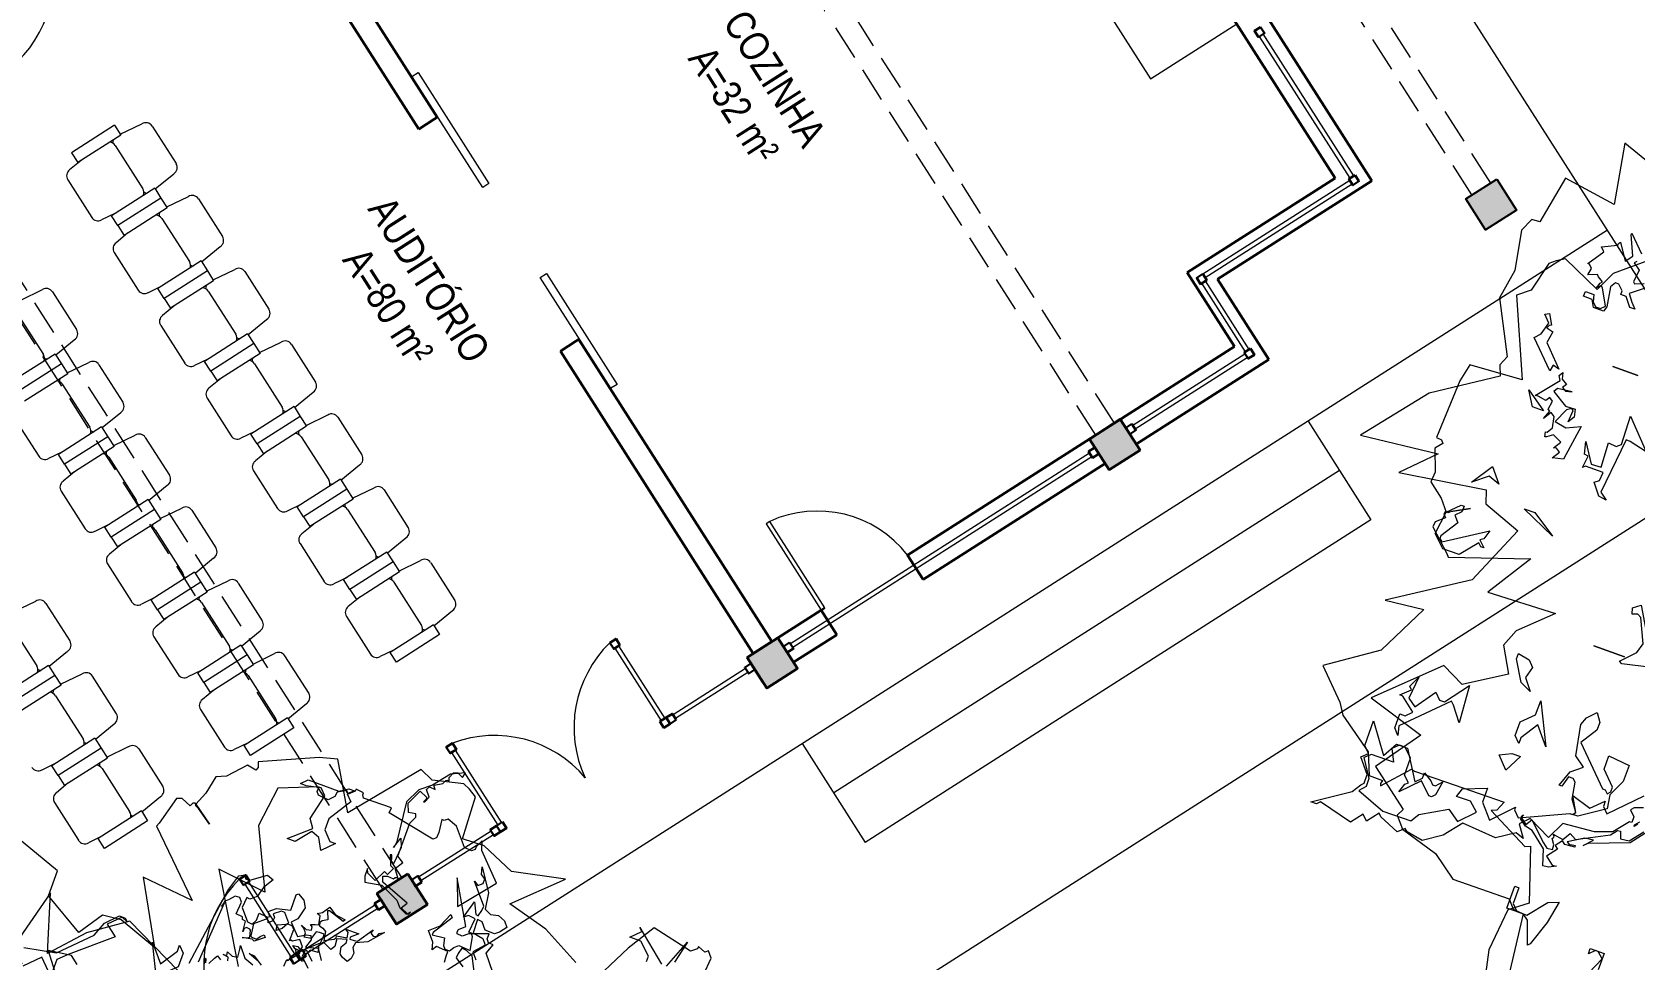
# Model space of a CAD drawing. Header units: metres. Extents: x -71 to 881, y -503 to 661.
# Drawn here: x 171.51 to 182.46, y 550.36 to 556.7 of the extents above; entities that cross this region are included whole.
import ezdxf

# ---------------------------------------------------------------- set-up
doc = ezdxf.new("R2010")
doc.units = ezdxf.units.M
doc.linetypes.add('ACAD_ISO02W100', pattern=[15, 12, -3])
for name, color, linetype, lineweight in [('02. Paredes', 6, 'Continuous', 30), ('03. Esquadria janelas', 2, 'Continuous', 15), ('03. Esquadria Porta', 2, 'Continuous', 15), ('04. Pisos', 8, 'Continuous', 5), ('05. Textos', 5, 'Continuous', 0), ('07. Mobiliário', 51, 'Continuous', 5), ('08. Projeção', 1, 'ACAD_ISO02W100', 5)]:
    doc.layers.add(name, color=color, linetype=linetype, lineweight=lineweight)
doc.layers.add('ARBRE', color=100, linetype='Continuous', lineweight=13, true_color=0x00ff3f)
doc.styles.add('ESC 1.100', font='ARIALN.TTF', dxfattribs={"height": 0.2})

# ---------------------------------------------------------------- blocks, each defined once
blk = doc.blocks.new('WMF2', base_point=(0, 0.01))
at = {"color": 251, "lineweight": 0, "true_color": 0x636466}
for points in [[(81.23, -212.64), (86.45, -202.37)], [(99.88, -192.88), (107.36, -202.17), (106.64, -204.2), (107.63, -204.27), (108.14, -204.87), (108.06, -205.98), (111.91, -204.61), (112.96, -203.7), (114.06, -203.79), (114.16, -204.2), (114.12, -204.74), (112.93, -205.76), (117.77, -214.23), (115.81, -208.91), (110.13, -215.92), (115.04, -221.02), (115.66, -222.79), (116.35, -221.31), (116.39, -220.76), (116.99, -220.25), (118.51, -220.38), (121.42, -223.82), (123.45, -224.55), (124.06, -224.04), (124.6, -224.1), (124.28, -221.43), (124.37, -220.32), (124.97, -219.82), (134.84, -221.76), (134.73, -222.86), (140.59, -222.8), (140.98, -223.38), (140.96, -223.82), (142.59, -223.95), (142.62, -223.52), (143.7, -222.51), (144.2, -223.11), (145.93, -222.16), (146.02, -221.17), (147.09, -220.14), (149.19, -220.32), (149.69, -220.93), (149.6, -221.91), (157.24, -218.9), (158.3, -210.64), (152.62, -198.66), (162.76, -199.86), (152.65, -183.05)], [(154.26, -173.69), (175.85, -184.22), (183.13, -179.1), (188.97, -172.64), (192.5, -184.13), (195.26, -173.72), (200.97, -168.92), (202.85, -164.87), (210.8, -168.41), (212.43, -167.44), (213.62, -166.42), (215.13, -160.27), (217.5, -158.38), (210.72, -142.97), (221.5, -142.28), (222.26, -138.6), (222.84, -126.51), (221.75, -126.41), (221.24, -125.83), (222.46, -124.38), (220.76, -119.93), (220.93, -117.85), (217.92, -115.52), (216.01, -113.25), (211.75, -115.52), (215.09, -113.71), (215.69, -113.21), (216.23, -113.25), (216.29, -112.71), (215.78, -112.1), (217.44, -110.7), (217.53, -109.6), (213.13, -105.6), (212.64, -105.02), (197.13, -110.25), (202.88, -101.16), (188.84, -101.73), (195.03, -95.86), (196.4, -92.3), (193.55, -87.25), (201.48, -82.18), (206.17, -84.52), (217.5, -73.62), (205.76, -70.03), (212.07, -61.12), (204.08, -54.99), (204.77, -53.52), (202.84, -51.25), (195.1, -48.95), (190.12, -45.33), (178.29, -45.44), (176.89, -43.78), (174.7, -43.59), (173.01, -29.2)], [(65.45, -212.71), (65.14, -216.33), (66.13, -217.51), (66.73, -217.02), (68.24, -217.69), (68.28, -217.15), (69.45, -216.26), (77.76, -218.17), (81.23, -212.64), (81.23, -212.64)], [(162.25, -221.47), (162.55, -220.76), (164.41, -221.19), (167.6, -217.66), (169.53, -216.89), (170.28, -213.15), (171.44, -210.43), (167.5, -207.63), (170.63, -209.8), (171.33, -210.11), (171.53, -210.62), (172.06, -210.42), (172.36, -209.7), (174.37, -210.56), (175.39, -210.16), (176.98, -204.42), (177.29, -203.7), (165.65, -192.21), (176.34, -193.26), (169.52, -180.97), (177.55, -183.87), (181.35, -183.49), (184.59, -178.67), (192.69, -183.49), (192.69, -188.7), (207.51, -193.95), (205.44, -181.84), (216.23, -183.49), (218.11, -173.58), (219.76, -173.52), (220.92, -170.8), (219.49, -162.84), (220.49, -156.77), (215.08, -146.26), (215.94, -144.26), (215.12, -142.21), (227.2, -134.24), (237.13, -121.84), (221.43, -123.58), (227.53, -117.47), (210.08, -120.09), (209.21, -117.47), (201.41, -114.58), (204.04, -108.47), (206.64, -102.36), (221.47, -92.77), (213.62, -93.64), (218.84, -83.17), (228.67, -76.4), (223.08, -70.7), (221.59, -68.47), (214.46, -63.39), (212.7, -59.01), (209.83, -58.98), (210.04, -58.28), (209.88, -57.88), (205.22, -63.07), (204.55, -62.86), (196.2, -62.98), (185.71, -63.11), (186.56, -61.11), (187.58, -60.7), (178.92, -56.25), (177.9, -56.66), (174.32, -45.95), (177.81, -43.34), (178.67, -34.61), (175.87, -21.54)], [(90.01, -206.45), (97.85, -210.62), (106.23, -212.96), (97.57, -221.28), (108.11, -219.06), (114.95, -222), (119.42, -221.88), (119.84, -230.55), (121.43, -231.58), (122.86, -232.19), (129.04, -230.77), (131.8, -232.03), (142.53, -219.05), (147.98, -228.38), (151.61, -227.39), (162.65, -222.48), (162.25, -221.47), (162.25, -221.47)], [(159.28, -35.28), (156.97, -40.52), (158.19, -41.62), (158.8, -41.62), (159.88, -40.52), (159.88, -41.62), (156.97, -41.62), (156.97, -38.21)], [(174.7, -43.59), (178.13, -43.59), (178.13, -48.16), (177.26, -48.16), (177.26, -44.83), (176.02, -43.59), (173.91, -43.59), (170.9, -47.37), (168.8, -48.16), (169.68, -43.59), (171.36, -38.49), (171.81, -38.05), (173.47, -42.7), (174.7, -43.59), (174.7, -43.59)], [(220.57, -50.22), (221.79, -50.2), (214.78, -54.92), (213.59, -56.76), (213.1, -57.26), (213.13, -59.1), (215.47, -61.97), (214.27, -63.08), (215.5, -64.29), (215.56, -69.52), (211.34, -63.72), (209.67, -66.67), (207.37, -66.7), (203.77, -60.91), (202.56, -62.13), (202.58, -63.23), (200.85, -62.15), (200.24, -61.55), (199.64, -61.56), (198.56, -62.79), (199.01, -59.87), (199.61, -59.26), (200.21, -59.24), (202.55, -61.52), (206.05, -57.94), (205.47, -59.78), (204.85, -60.28), (206.1, -61.48), (206.14, -65.01), (207.85, -66.7), (209.07, -66.69), (210.27, -65.56), (209.03, -63.15), (213.66, -63.1), (214.86, -61.99), (212.51, -58.47), (212.49, -56.77), (213.57, -55.55), (207.7, -53.3), (201.85, -53.37), (200.78, -55.09), (195.57, -58.07), (193.11, -56.39), (190.24, -59.36), (192.08, -61.04), (195, -61.01), (194.41, -62.83), (189.81, -64.59), (189.77, -61.68), (187.3, -58.79), (183.33, -62.96), (183.33, -62.37), (182.1, -61.15), (172.77, -65.4), (172.29, -65.4), (171.68, -66.02), (173.43, -68.94), (169.39, -67.77), (166.98, -70.11), (166.96, -69.01), (165.85, -67.81), (160.08, -73.71)], [(159.44, -71.4), (161.14, -70.78), (161.73, -70.16), (160.64, -69.08), (160.62, -67.87), (161.11, -67.86), (163.5, -64.91), (166.9, -63.65), (173.36, -63.08), (175.14, -59.53), (179.8, -61.8), (181.48, -60.07), (179.75, -57.65), (181.46, -58.23), (184.95, -55.88), (192.02, -56.41), (194.9, -52.85), (198.42, -50.48), (201.82, -51.06), (202.43, -51.55), (203.66, -50.42), (207.69, -52.09), (208.3, -52.68), (210.1, -50.35), (211.21, -51.44), (213, -49.09), (219.97, -50.84), (220.57, -50.22), (220.57, -50.22)], [(157.43, -66.75), (159.56, -64.03), (167.3, -61.05), (168.14, -60.32), (166.54, -62.02), (168.32, -61.8), (171.36, -59.94), (170.42, -59.42), (170.47, -59.72), (169.59, -59.84), (169.56, -59.52), (171.59, -59.29), (172.31, -59.83), (173.34, -58.5), (172.64, -57.96), (174.22, -55.94), (172.57, -54.64), (171.71, -54.74), (173.12, -54.01), (174.29, -53.87), (175.3, -57.08), (178.61, -59.71), (180.18, -60.09), (181.49, -61.11), (181.56, -61.74), (181.3, -62.07), (181.53, -61.43), (180.22, -60.39), (179.42, -61.68), (175.68, -58.22), (174.72, -57.4), (173.53, -57.53), (173.65, -58.47), (174.34, -59.58), (174.13, -59.93), (174.18, -60.23), (174.45, -60.45), (172.34, -60.13), (171.33, -61.75), (169.98, -60.98), (163.78, -64.16), (162.73, -65.48), (162.11, -65.55), (161.63, -64.1), (159.84, -64.31), (157.76, -66.95)], [(159.4, -68.02), (159.94, -67.33), (159.98, -67.64), (159.15, -68.6)], [(171.68, -66.02), (173.31, -68.24), (173.88, -71.59), (174.47, -72.18), (175.5, -72.18), (176.09, -69.97), (176.66, -69.97), (175.5, -73.22), (173.31, -74.97), (175.5, -76.59), (176.66, -82.74), (176.09, -84.36), (174.47, -86.09), (173.31, -84.36), (173.31, -82.74), (175.5, -79.36), (168.32, -72.18), (167.74, -72.18), (167.15, -71.59), (166.58, -72.18), (166.58, -73.22), (169.36, -76), (169.36, -78.78), (164.96, -78.33), (164.96, -74.97), (166.58, -71.59), (166.11, -68.82), (171.09, -65.45), (172.15, -65.45), (171.68, -66.02), (171.68, -66.02)], [(187.57, -69.19), (189.89, -71.62), (187.57, -72.72), (185.74, -72.72), (187.57, -69.19), (187.57, -69.19)], [(211.1, -72.56), (210.01, -72.56), (208.8, -73.77), (211.73, -76.09), (212.35, -76.09), (210.51, -77.8), (211.1, -78.4), (210.01, -80.71), (210.51, -76.09), (208.8, -74.88), (205.88, -79.01), (204.66, -77.8), (203.56, -77.8), (200.04, -82.55), (199.42, -74.88), (201.73, -77.8), (202.34, -78.4), (210.51, -70.25), (210.01, -68.43), (211.1, -69.64), (211.1, -72.56), (211.1, -72.56)], [(184.65, -79.77), (186.95, -76.25), (186.95, -75.04), (188.18, -76.25), (188.18, -79.17), (185.74, -81.48), (185.74, -84.42), (181.72, -76.25), (184.65, -79.77), (184.65, -79.77)], [(110.5, -210.3), (109.11, -209.66), (107.56, -210.01), (106.1, -209.43), (105.21, -208.37), (106.3, -206.96), (107.08, -206.3), (109.11, -206.4), (110.23, -207.75), (111.21, -207.86), (111.17, -205.1), (108.98, -204.68), (108.09, -203.61), (109.95, -201.54), (108.82, -200.21)], [(107.17, -195.57), (109.76, -200.75), (111.21, -201.34), (112.19, -201.47), (112.55, -200.2), (112.63, -199.28), (110.76, -198.09)], [(114.51, -197.67), (114.61, -198.91), (114.58, -199.9), (117.07, -200.09), (117.61, -199.16), (118.02, -200.63), (119.62, -202.52), (117.74, -204.14), (116.53, -207), (116.04, -206.45), (118.58, -202.45), (118.63, -201.93), (116.12, -202.24), (115.77, -200.72), (115.3, -200.17), (114.31, -200.14), (113.77, -201.07), (112.93, -201.79), (110.47, -201.58), (110.98, -204.31), (111.44, -204.87), (111.97, -204.91), (111.68, -207.85), (113.17, -208.02), (114, -207.32), (112.98, -210.96), (111.87, -208.65), (111.36, -208.61), (111.05, -209.82), (110.92, -210.8), (114.34, -214.81), (113.44, -214.21), (112.61, -214.93), (112.58, -215.91), (113.47, -216.49), (113.87, -217.98), (110.96, -213.56), (110.5, -210.3), (110.5, -210.3)], [(193.06, -90.68), (193.06, -91.77), (190.63, -91.29), (189.54, -90.08), (190.15, -87.76), (188.32, -85.45), (190.63, -86.53), (193.06, -90.68), (193.06, -90.68)], [(173.74, -97.12), (171.08, -99.94), (170.47, -101.94), (172.73, -106.71), (173.49, -107.11), (174.53, -106.76), (174.92, -107.91), (173.5, -109.02), (168.96, -101.3), (166.77, -100.11), (165.62, -100.49), (165.9, -102.84), (165.52, -103.6), (164.39, -102.19), (167.39, -98.11), (173.12, -96.81), (173.74, -97.12), (173.74, -97.12)], [(173.09, -98.24), (179.55, -98.24), (173.09, -98.24), (173.09, -98.24)], [(216.62, -108.51), (216.01, -113.25), (213.7, -115.58), (213.1, -115.58), (213.1, -114.35), (214.19, -113.25), (213.1, -112.03), (215.41, -108.51), (215.41, -107.9), (214.8, -107.41), (206.64, -112.66), (207.25, -110.82), (207.86, -110.33), (206.64, -109.11), (207.25, -109.11), (207.86, -109.72), (210.77, -106.2), (214.19, -106.2), (216.62, -108.51), (216.62, -108.51)], [(194.63, -115.87), (201.7, -119.08), (199.51, -119.1), (194.63, -115.87), (194.63, -115.87)], [(208.1, -122), (210.46, -122.83), (213.34, -120.5), (210.43, -124.86), (208.1, -122), (208.1, -122)], [(190.5, -128.76), (189.64, -129.45), (189.46, -131.17), (193.19, -131.13), (193.65, -130.73), (193.32, -133.22), (194.17, -133.3), (194.78, -135.8), (192.24, -131.89), (190.15, -132.02), (190.49, -137.07), (188.78, -136.9), (187.93, -137.58), (188.18, -143.5), (182.86, -137.92), (186.5, -138.74), (187.36, -138.82), (188.57, -127.35), (187.03, -126.24), (188.66, -126.48), (190.5, -128.76), (190.5, -128.76)], [(186.28, -168.03), (189.83, -171.55), (192.73, -168.64)], [(193.83, -172.16), (187.38, -173.37), (181.55, -179.23), (180.45, -182.15), (178.13, -184.47), (176.91, -184.47), (176.31, -183.86), (177.52, -184.47), (179.84, -182.15), (177.52, -180.32), (185.07, -173.85), (186.89, -172.16), (186.89, -169.85)], [(198.96, -132.02), (199.76, -132.54), (200.36, -132.4), (199.38, -133.95), (201.26, -134.85), (202.39, -133.98), (202.72, -133.9), (202.93, -134.84), (202.59, -134.91), (201.88, -136.06), (202.37, -138.31), (203.19, -138.84), (204.17, -137.22), (203.51, -139.04), (203.93, -139.29), (203.69, -141.03), (204.43, -141.55), (204.96, -140.74), (206.69, -141.04), (207.29, -140.91), (203.63, -145.45), (204.17, -146.3), (203.66, -147.12), (203.34, -145.79), (202.2, -145.06), (202.72, -144.26), (201.92, -143.8), (200.66, -144.08), (203.6, -143.77), (204.12, -142.96), (200.96, -141), (198.96, -141.1), (198.59, -139.51), (199.36, -138.28), (199.2, -140.69), (199.61, -140.96), (200.47, -140.41), (201.83, -137.47), (199.42, -136.95), (196.65, -138.27), (197.74, -130.97), (199.93, -130.47), (198.96, -132.02), (198.96, -132.02)], [(182.73, -172.63), (184.43, -173.9), (189.08, -173.24), (185.87, -169.02)], [(208.87, -141.57), (204.74, -138.66), (207.06, -138.66), (208.87, -141.57), (208.87, -141.57)], [(208.96, -155.15), (209.4, -154.92), (209.63, -154.33), (208.3, -153.97), (208.67, -151.63), (204.64, -147.41), (205.96, -147.79), (206.24, -146.5), (211.37, -151.69), (210.33, -152.81), (209.63, -155.34), (210.96, -156.71), (210.11, -157.18), (208.96, -155.15), (208.96, -155.15)], [(189.52, -151.57), (194.75, -151.57), (189.52, -151.57), (189.52, -151.57)], [(203.13, -162.67), (204.93, -162.67), (204.93, -163.71), (203.13, -163.71), (202.75, -162.29), (202.01, -161.54), (200.96, -161.54), (200.21, -162.29), (202.01, -165.5), (202.37, -165.88), (203.13, -165.12), (202.75, -166.25), (202.37, -166.64), (203.5, -167.31), (203.82, -167.68), (205.6, -166.93), (205.31, -168.42), (205.98, -169.09), (206.34, -169.09), (204.18, -172.31), (204.93, -173.05), (202.01, -174.48), (202.01, -174.86), (201.7, -175.24), (199.54, -172.01), (198.43, -173.43), (200.21, -177.4), (200.21, -177.69), (197, -174.48)], [(197.38, -172.69), (197.76, -172.31), (196.33, -171.27), (196.63, -168.73), (196.33, -168.42), (194.53, -169.09)], [(193.04, -169.09), (196.63, -166.25), (195.57, -164.83), (194.53, -163.71), (195.57, -163.71), (197, -165.5), (198.12, -165.5), (198.12, -166.25), (199.17, -167.31), (199.92, -167.31), (200.59, -166.25), (199.92, -162.29), (200.21, -161.25), (202.37, -161.25), (203.13, -162.67), (203.13, -162.67)], [(139.2, -188.95), (140.91, -190.59), (141.25, -190.57), (141.38, -189.16), (139.54, -187.38)], [(140.94, -188.21), (142.43, -189.6), (142.8, -189.62), (143.13, -190.05), (142.18, -190.14), (141.95, -191.03), (142.93, -192.19), (144.24, -191.39), (144.58, -191.45), (144.78, -191.29), (144.74, -193.64), (145.22, -194.21), (146.33, -194.31), (146.97, -193.1), (147.96, -192.3), (148.2, -193.41), (146.53, -194.15), (146.12, -194.49), (147.57, -196.24), (148.3, -196.27), (149.64, -195.16), (149.18, -194.59), (149.23, -193.84), (150.01, -193.2), (150.32, -193.98), (152.67, -192.02), (152.33, -189.62), (152.2, -189.45), (151.09, -189.35), (150.48, -190.21), (149.91, -190.68), (149.57, -190.27), (151.32, -188.81), (151.86, -189.06), (153.85, -188.7), (152.77, -188.98), (152.4, -189.29), (152.8, -190.62), (152.94, -190.78), (153.69, -190.85), (154.05, -190.54), (154.11, -189.8), (154.29, -191.99), (154.99, -192.09), (155.13, -192.59), (156.55, -192.72), (156.32, -195.25), (156.96, -196.02), (157.91, -195.93), (158.87, -194.78), (159.49, -194.28), (159.79, -193.07), (159.51, -193.9), (160.36, -181.18)], [(159.09, -181.29), (159.32, -182.35), (159.11, -182.21), (158.95, -181.51)], [(158.27, -181.62), (157.59, -183.02), (157.18, -183.64), (156.35, -183.07)], [(154.92, -183.39), (155.08, -184.08), (156.2, -184.24), (155.47, -184.34), (155.62, -185.07), (154.42, -184.57), (153.35, -184.75), (153.51, -186.38), (153.6, -187.08), (151.95, -185.01), (149.99, -184.32)], [(149.29, -185.38), (151.47, -186.21), (150.33, -186.08), (148.46, -184.81)], [(144.14, -186.16), (144.04, -187.62), (143.83, -187.48), (142.52, -189.03), (142.08, -189.67), (142.11, -190.02), (143.28, -190.18), (143.89, -190.6), (142.85, -190.79), (141.99, -190.19), (138.87, -193), (138.74, -194.12), (138.82, -194.82), (139.8, -194.84), (140.46, -194.71), (140.93, -193.17), (142.31, -192.91), (142.34, -193.82), (143.01, -194.6), (143.63, -195.01), (142.43, -194.52), (141.41, -194.72), (141.51, -195.42), (141.95, -195.71), (141.09, -196.03), (140.4, -196.21), (140.74, -197.98), (141.5, -198.18), (140.55, -198.74), (139.52, -200.23), (138.03, -199.22), (135.82, -198.91), (136.11, -198.49), (139.38, -199.5), (139.74, -199.42), (139.04, -197.73), (140.05, -197.19), (140.36, -196.75), (140.18, -196.05), (139.41, -195.86), (138.75, -195.42), (138.41, -193.65), (136.6, -194.53), (136.31, -194.97), (136.38, -195.33), (134.28, -195.7), (134.46, -196.76), (135.1, -197.22), (132.37, -197.2), (133.77, -195.99), (133.7, -195.63), (132.79, -195.64), (132.09, -195.74), (129.95, -198.9), (130.18, -198.17), (129.52, -197.73), (128.84, -197.89), (128.6, -198.62), (127.64, -199.19), (130.16, -196.3), (132.35, -195.35), (132.53, -194.25), (131.99, -193.25), (132.12, -192.12), (132.68, -191.29), (133.87, -191.79), (134.49, -192.21), (134.79, -193.63), (134.09, -194.68), (134.18, -195.38), (136.09, -194.82), (135.98, -193.22), (136.53, -192.38), (138.34, -193.29), (139.06, -192.24), (138.68, -191.03), (140.3, -190.91), (141.35, -188.87), (140.74, -188.44)], [(161.97, -180.37), (159.66, -196.47), (158.58, -199.98), (157.43, -200.58), (157.16, -199.85), (156.26, -199.9), (153.31, -201.99), (151.94, -201.5), (153.21, -199.48), (153.79, -197.33), (154.96, -196.37), (155.66, -196.47), (155.88, -194.31), (153.91, -191.96), (152.87, -191.86), (152.36, -192.9), (152.27, -194.36), (150.48, -194.18), (150.11, -194.49), (150.75, -195.26), (149.38, -196.4), (146.61, -197.04), (146.66, -200.28), (146.27, -200.62), (144.88, -199.79), (144.11, -198.43), (144.72, -195.93), (145.72, -194.82), (143.6, -192.6), (142.05, -193.54), (141.19, -193.65), (140.84, -192.91), (141.38, -191.16), (138.98, -191.83), (137.57, -189.7)], [(167.3, -178.31), (164.99, -181.83), (164.99, -183.07), (163.76, -181.83), (163.76, -178.92), (166.2, -176.6), (166.2, -173.68), (170.22, -181.83), (167.3, -178.31), (167.3, -178.31)], [(76.92, -211.4), (76.92, -212.49), (79.35, -214.81), (81.66, -214.81), (79.84, -216.64), (80.44, -217.25), (73.99, -211.89)], [(72.89, -211.89), (70.59, -217.73), (71.68, -213.12)], [(128.63, -229.85), (130.85, -228.1), (132.31, -224.99), (131.45, -216.73), (131.71, -215.63), (130.94, -217.85), (130.31, -216.16), (130.6, -212.58), (131.48, -213.21), (131.19, -213.31), (131.49, -214.13), (131.79, -214.02), (131.07, -212.08), (130.28, -211.7), (130.98, -210.18), (131.77, -210.56), (132.87, -208.24), (134.78, -209.13), (135.09, -209.95), (135.09, -208.36), (134.68, -207.25), (131.36, -207.8), (127.52, -206.02), (126.48, -204.8), (124.97, -204.1), (124.38, -204.31), (124.19, -204.71), (124.67, -204.21), (126.19, -204.91), (125.4, -206.21), (130.16, -207.96), (131.33, -208.46), (131.74, -209.57), (130.87, -209.89), (129.57, -209.78), (129.36, -210.13), (129.07, -210.23), (128.75, -210.08), (129.97, -211.82), (128.98, -213.46), (130.3, -214.3), (130.27, -221.28), (129.57, -222.8), (129.78, -223.38), (131.29, -223.17), (131.93, -224.86), (130.51, -227.9), (128.94, -227.21), (128.82, -226.92), (129.2, -226.13), (128.91, -226.23), (128.41, -227.4), (129.45, -228.63), (129.11, -229.36), (127.81, -229.23), (128.24, -229.68), (128.34, -229.97), (126.82, -230.86), (126.44, -231.65), (126.15, -231.77), (125.75, -231.58), (126.06, -232.39), (125.56, -233.58), (124.75, -233.87), (123.53, -233.31), (123.33, -234.38), (126.03, -233.07), (128.63, -229.85), (128.63, -229.85)], [(147.98, -213.1), (150.4, -210.17), (152.11, -210.17), (147.98, -213.72), (149.19, -215.41), (147.98, -220.65), (149.19, -221.87), (152.11, -221.27), (153.32, -221.27), (152.11, -222.48), (145.66, -222.48), (143.95, -223.57), (142.74, -223.57), (143.95, -222.48), (142.74, -221.27), (145.66, -216.64), (145.66, -214.32), (143.95, -212.49), (142.74, -212.49), (145.04, -210.17), (146.26, -212.49), (147.98, -213.1), (147.98, -213.1)]]:
    blk.add_lwpolyline(points, dxfattribs=at)

msp = doc.modelspace()

# ---------------------------------------------------------------- hatches: boundary and pattern name
at = {"layer": '02. Paredes'}
h = msp.add_hatch(color=256, dxfattribs=at)
h.dxf.hatch_style = 1
h.paths.add_polyline_path([(177.705, 561.212), (177.916, 561.347), (177.781, 561.557), (177.57, 561.423)])
h.paths.add_polyline_path([(175.21, 559.917), (174.999, 559.783), (175.133, 559.572), (175.344, 559.706)])
h.paths.add_polyline_path([(178.871, 553.713), (179.082, 553.847), (178.947, 554.058), (178.737, 553.923)])
h.paths.add_polyline_path([(181.442, 555.353), (181.653, 555.487), (181.519, 555.698), (181.308, 555.564)])
h = msp.add_hatch(color=256, dxfattribs=at)
h.dxf.hatch_style = 1
h.paths.add_polyline_path([(172.794, 558.08), (173.005, 558.214), (172.87, 558.425), (172.659, 558.29)])
h.paths.add_polyline_path([(176.532, 552.22), (176.742, 552.355), (176.608, 552.565), (176.397, 552.431)])
h = msp.add_hatch(color=256, dxfattribs=at)
h.dxf.hatch_style = 1
h.paths.add_polyline_path([(170.265, 556.466), (170.475, 556.601), (170.341, 556.811), (170.13, 556.677)])
h.paths.add_polyline_path([(174.002, 550.607), (174.213, 550.741), (174.079, 550.952), (173.868, 550.818)])

# ---------------------------------------------------------------- linework, layer by layer
for p, q in [((176.608, 552.565), (176.928, 552.77)), ((176.861, 552.727), (176.608, 552.565)), ((175.502, 552.557), (175.459, 552.53)), ((175.528, 552.514), (175.52, 552.509)), ((174.342, 551.817), (174.384, 551.844)), ((174.369, 551.775), (174.378, 551.78)), ((172.972, 550.943), (172.93, 550.916))]:
    msp.add_line(p, q)
msp.add_lwpolyline([(181.519, 555.698), (181.653, 555.487), (181.442, 555.353), (181.308, 555.564)], close=True)
for p, q in [((177.197, 561.125), (180.666, 555.688)), ((177.028, 561.018), (180.416, 555.706)), ((174.259, 556.108), (174.154, 556.041)), ((174.259, 556.108), (174.154, 556.041)), ((174.259, 556.108), (174.284, 556.124)), ((180.416, 555.706), (179.405, 555.061)), ((180.666, 555.688), (179.612, 555.015)), ((179.405, 555.061), (179.727, 554.555)), ((179.612, 555.015), (179.961, 554.467)), ((175.227, 554.591), (175.122, 554.523)), ((175.227, 554.591), (175.252, 554.607)), ((179.727, 554.555), (177.493, 553.13)), ((179.961, 554.467), (179.055, 553.889)), ((179.934, 554.509), (179.961, 554.467)), ((178.844, 553.755), (177.601, 552.962)), ((177.493, 553.13), (177.601, 552.962)), ((176.608, 552.565), (176.903, 552.754)), ((176.903, 552.754), (177.011, 552.585)), ((176.968, 552.558), (176.715, 552.397)), ((176.968, 552.558), (177.011, 552.585)), ((176.424, 552.389), (176.505, 552.262)), ((172.999, 550.901), (172.991, 550.896))]:
    msp.add_line(p, q, dxfattribs=at)
for points in [[(174.154, 556.041), (172.836, 558.107), (172.963, 558.187), (174.28, 556.122)], [(175.248, 554.604), (176.566, 552.539), (176.439, 552.458), (175.122, 554.523)]]:
    msp.add_lwpolyline(points, dxfattribs=at)
for points in [[(179.906, 556.739), (179.933, 556.697), (179.891, 556.67), (179.864, 556.712)], [(180.551, 555.727), (180.578, 555.685), (180.536, 555.658), (180.509, 555.701)], [(179.511, 555.051), (179.538, 555.009), (179.496, 554.982), (179.469, 555.024)], [(179.836, 554.542), (179.863, 554.499), (179.821, 554.473), (179.794, 554.515)], [(178.947, 554.058), (179.082, 553.847), (178.871, 553.713), (178.737, 553.923)], [(179.027, 554.026), (179.054, 553.984), (179.012, 553.957), (178.985, 553.999)], [(178.773, 553.864), (178.8, 553.822), (178.758, 553.795), (178.731, 553.837)], [(175.459, 552.53), (175.486, 552.488), (175.528, 552.514), (175.502, 552.557)], [(176.608, 552.565), (176.742, 552.355), (176.532, 552.22), (176.397, 552.431)], [(176.688, 552.533), (176.715, 552.491), (176.672, 552.464), (176.646, 552.506)], [(176.451, 552.347), (176.424, 552.389), (176.382, 552.362), (176.409, 552.32)], [(175.913, 552.004), (175.887, 552.046), (175.844, 552.019), (175.871, 551.977)], [(175.802, 551.992), (175.829, 551.95), (175.871, 551.977), (175.844, 552.019)], [(174.384, 551.844), (174.411, 551.802), (174.369, 551.775), (174.342, 551.817)], [(174.712, 551.238), (174.685, 551.28), (174.643, 551.253), (174.67, 551.211)], [(174.727, 551.307), (174.754, 551.264), (174.712, 551.238), (174.685, 551.28)], [(174.079, 550.952), (174.213, 550.741), (174.002, 550.607), (173.868, 550.818)], [(172.93, 550.916), (172.957, 550.874), (172.999, 550.901), (172.972, 550.943)], [(174.175, 550.895), (174.148, 550.937), (174.106, 550.91), (174.132, 550.868)], [(173.922, 550.733), (173.895, 550.775), (173.853, 550.749), (173.88, 550.706)], [(173.273, 550.379), (173.3, 550.337), (173.342, 550.364), (173.315, 550.406)], [(173.384, 550.391), (173.357, 550.433), (173.315, 550.406), (173.342, 550.364)]]:
    msp.add_lwpolyline(points, close=True, dxfattribs=at)
at = {"layer": '03. Esquadria janelas'}
for p, q in [((180.517, 555.706), (179.899, 556.675)), ((180.543, 555.722), (179.924, 556.692)), ((179.511, 555.051), (180.515, 555.692)), ((179.527, 555.026), (180.531, 555.666)), ((179.828, 554.536), (179.529, 555.004)), ((179.802, 554.52), (179.504, 554.988)), ((179.033, 554.017), (179.799, 554.506)), ((179.049, 553.992), (179.815, 554.481)), ((176.693, 552.525), (178.736, 553.828)), ((176.709, 552.5), (178.753, 553.803)), ((175.495, 552.493), (175.811, 551.998)), ((175.52, 552.509), (175.836, 552.014)), ((176.387, 552.354), (175.892, 552.038)), ((176.403, 552.328), (175.908, 552.012)), ((174.378, 551.78), (174.694, 551.285)), ((174.403, 551.796), (174.719, 551.301)), ((174.648, 551.244), (174.153, 550.928)), ((174.665, 551.219), (174.169, 550.903)), ((172.965, 550.88), (173.281, 550.384)), ((172.991, 550.896), (173.307, 550.4)), ((173.858, 550.74), (173.363, 550.424)), ((173.874, 550.715), (173.379, 550.399))]:
    msp.add_line(p, q, dxfattribs=at)
at = {"layer": '03. Esquadria Porta'}
for points in [[(174.15, 556.428), (174.634, 555.669), (174.592, 555.642), (174.108, 556.401)], [(175.026, 555.055), (175.51, 554.296), (175.467, 554.27), (174.983, 555.028)], [(176.552, 553.36), (176.527, 553.344), (176.903, 552.754), (176.928, 552.77)]]:
    msp.add_lwpolyline(points, close=True, dxfattribs=at)
at = {"layer": '04. Pisos'}
for p, q in [((183.243, 553.832), (177.919, 562.179)), ((182.275, 555.35), (171.715, 548.614)), ((180.23, 554.046), (180.66, 553.371)), ((183.243, 553.832), (167.625, 543.87)), ((180.445, 553.709), (176.989, 551.504)), ((180.66, 553.371), (177.204, 551.166)), ((176.774, 551.841), (177.204, 551.166))]:
    msp.add_line(p, q, dxfattribs=at)
at = {"layer": '07. Mobiliário'}
for p, q in [((172.076, 556.068), (171.781, 555.879)), ((172.119, 556), (171.824, 555.812)), ((172.076, 556.068), (172.119, 556)), ((172.115, 556.006), (172.263, 556.077)), ((172.332, 556.062), (172.496, 555.805)), ((171.781, 555.879), (171.824, 555.812)), ((172.081, 555.929), (172.27, 555.634)), ((171.847, 555.827), (171.769, 555.762)), ((171.756, 555.695), (171.92, 555.437)), ((172.354, 555.632), (172.481, 555.736)), ((172.35, 555.638), (172.055, 555.449)), ((172.393, 555.57), (172.098, 555.382)), ((172.393, 555.57), (172.098, 555.382)), ((172.35, 555.638), (172.393, 555.57)), ((172.393, 555.57), (172.436, 555.503)), ((172.432, 555.509), (172.58, 555.58)), ((172.649, 555.565), (172.813, 555.307)), ((172.078, 555.464), (171.987, 555.421)), ((172.098, 555.382), (172.055, 555.449)), ((172.436, 555.503), (172.141, 555.314)), ((172.165, 555.329), (172.087, 555.265)), ((172.098, 555.382), (172.141, 555.314)), ((172.399, 555.431), (172.587, 555.136)), ((172.671, 555.134), (172.798, 555.238)), ((172.073, 555.197), (172.238, 554.94)), ((172.667, 555.14), (172.372, 554.952)), ((172.667, 555.14), (172.71, 555.073)), ((172.71, 555.073), (172.415, 554.884)), ((172.71, 555.073), (172.415, 554.884)), ((172.753, 555.005), (172.458, 554.817)), ((172.71, 555.073), (172.753, 555.005)), ((172.75, 555.011), (172.897, 555.082)), ((172.966, 555.067), (173.131, 554.81)), ((171.435, 554.872), (171.583, 554.944)), ((171.652, 554.928), (171.816, 554.671)), ((172.396, 554.967), (172.305, 554.923)), ((172.415, 554.884), (172.372, 554.952)), ((172.716, 554.934), (172.904, 554.639)), ((171.401, 554.795), (171.59, 554.5)), ((172.482, 554.832), (172.404, 554.768)), ((172.415, 554.884), (172.458, 554.817)), ((172.391, 554.7), (172.555, 554.442)), ((172.988, 554.637), (173.115, 554.741)), ((171.674, 554.498), (171.801, 554.602)), ((172.985, 554.643), (172.69, 554.454)), ((173.028, 554.575), (172.733, 554.387)), ((173.028, 554.575), (172.733, 554.387)), ((172.985, 554.643), (173.028, 554.575)), ((173.028, 554.575), (173.071, 554.508)), ((173.067, 554.514), (173.215, 554.585)), ((173.284, 554.57), (173.448, 554.312)), ((171.67, 554.504), (171.375, 554.316)), ((171.67, 554.504), (171.713, 554.437)), ((172.713, 554.469), (172.622, 554.426)), ((172.733, 554.387), (172.69, 554.454)), ((173.071, 554.508), (172.776, 554.32)), ((171.713, 554.437), (171.418, 554.248)), ((171.713, 554.437), (171.418, 554.248)), ((171.756, 554.369), (171.461, 554.181)), ((171.713, 554.437), (171.756, 554.369)), ((171.752, 554.375), (171.9, 554.446)), ((171.969, 554.431), (172.133, 554.174)), ((172.733, 554.387), (172.776, 554.32)), ((173.033, 554.436), (173.221, 554.141)), ((171.719, 554.298), (171.907, 554.003)), ((172.799, 554.335), (172.721, 554.27)), ((173.306, 554.139), (173.433, 554.243)), ((172.708, 554.203), (172.872, 553.945)), ((173.302, 554.145), (173.007, 553.957)), ((173.302, 554.145), (173.345, 554.078)), ((171.393, 554.064), (171.558, 553.806)), ((171.991, 554.001), (172.118, 554.105)), ((173.345, 554.078), (173.05, 553.89)), ((173.345, 554.078), (173.05, 553.89)), ((173.345, 554.078), (173.388, 554.01)), ((173.384, 554.016), (173.532, 554.088)), ((173.601, 554.072), (173.765, 553.815)), ((171.987, 554.007), (171.692, 553.818)), ((172.03, 553.939), (171.735, 553.751)), ((172.03, 553.939), (171.735, 553.751)), ((171.987, 554.007), (172.03, 553.939)), ((172.03, 553.939), (172.073, 553.872)), ((172.07, 553.878), (172.217, 553.949)), ((172.286, 553.934), (172.451, 553.676)), ((173.03, 553.972), (172.939, 553.929)), ((173.05, 553.89), (173.007, 553.957)), ((173.388, 554.01), (173.093, 553.822)), ((173.35, 553.939), (173.539, 553.644)), ((171.716, 553.833), (171.625, 553.79)), ((171.735, 553.751), (171.692, 553.818)), ((172.073, 553.872), (171.778, 553.683)), ((172.036, 553.8), (172.224, 553.505)), ((173.116, 553.837), (173.038, 553.773)), ((173.05, 553.89), (173.093, 553.822)), ((171.802, 553.698), (171.724, 553.634)), ((171.735, 553.751), (171.778, 553.683)), ((173.025, 553.705), (173.189, 553.448)), ((173.623, 553.642), (173.75, 553.746)), ((172.308, 553.503), (172.435, 553.607)), ((173.619, 553.648), (173.324, 553.46)), ((173.662, 553.58), (173.367, 553.392)), ((173.662, 553.58), (173.367, 553.392)), ((173.619, 553.648), (173.662, 553.58)), ((173.662, 553.58), (173.705, 553.513)), ((173.702, 553.519), (173.849, 553.59)), ((171.711, 553.566), (171.875, 553.309)), ((172.305, 553.509), (172.01, 553.321)), ((172.305, 553.509), (172.348, 553.442)), ((173.348, 553.475), (173.256, 553.431)), ((173.705, 553.513), (173.41, 553.325)), ((173.918, 553.575), (174.083, 553.317)), ((172.348, 553.442), (172.053, 553.253)), ((172.348, 553.442), (172.053, 553.253)), ((172.391, 553.374), (172.096, 553.186)), ((172.348, 553.442), (172.391, 553.374)), ((172.387, 553.38), (172.535, 553.451)), ((172.604, 553.436), (172.768, 553.179)), ((173.367, 553.392), (173.324, 553.46)), ((173.367, 553.392), (173.41, 553.325)), ((173.668, 553.442), (173.856, 553.147)), ((172.033, 553.336), (171.942, 553.292)), ((172.053, 553.253), (172.01, 553.321)), ((172.053, 553.253), (172.096, 553.186)), ((172.353, 553.303), (172.541, 553.008)), ((173.434, 553.34), (173.356, 553.275)), ((173.94, 553.145), (174.067, 553.248)), ((172.119, 553.201), (172.041, 553.137)), ((173.343, 553.208), (173.507, 552.95)), ((173.937, 553.15), (173.641, 552.962)), ((173.937, 553.15), (173.98, 553.083)), ((172.028, 553.069), (172.192, 552.812)), ((172.626, 553.006), (172.753, 553.11)), ((173.98, 553.083), (173.684, 552.895)), ((173.98, 553.083), (173.684, 552.895)), ((173.98, 553.083), (174.023, 553.016)), ((174.019, 553.021), (174.167, 553.093)), ((174.236, 553.078), (174.4, 552.82)), ((172.622, 553.012), (172.327, 552.824)), ((172.665, 552.944), (172.37, 552.756)), ((172.665, 552.944), (172.37, 552.756)), ((172.622, 553.012), (172.665, 552.944)), ((172.665, 552.944), (172.708, 552.877)), ((172.704, 552.883), (172.852, 552.954)), ((172.921, 552.939), (173.085, 552.681)), ((173.665, 552.977), (173.574, 552.934)), ((173.684, 552.895), (173.641, 552.962)), ((174.023, 553.016), (173.728, 552.827)), ((173.985, 552.944), (174.173, 552.649)), ((171.39, 552.744), (171.537, 552.815)), ((172.35, 552.839), (172.259, 552.795)), ((172.37, 552.756), (172.327, 552.824)), ((172.708, 552.877), (172.413, 552.689)), ((173.751, 552.842), (173.673, 552.778)), ((173.684, 552.895), (173.728, 552.827)), ((171.606, 552.8), (171.771, 552.543)), ((172.436, 552.704), (172.359, 552.639)), ((172.37, 552.756), (172.413, 552.689)), ((172.671, 552.805), (172.859, 552.51)), ((173.66, 552.71), (173.824, 552.453)), ((174.258, 552.647), (174.385, 552.751)), ((171.356, 552.667), (171.544, 552.372)), ((172.943, 552.508), (173.07, 552.612)), ((174.254, 552.653), (173.959, 552.465)), ((174.254, 552.653), (174.297, 552.586)), ((172.345, 552.572), (172.51, 552.314)), ((172.939, 552.514), (172.644, 552.326)), ((172.939, 552.514), (172.982, 552.447)), ((174.297, 552.586), (174.002, 552.397)), ((171.625, 552.376), (171.33, 552.187)), ((171.625, 552.376), (171.668, 552.308)), ((171.629, 552.37), (171.755, 552.474)), ((172.982, 552.447), (172.687, 552.259)), ((172.982, 552.447), (172.687, 552.259)), ((173.025, 552.379), (172.73, 552.191)), ((172.982, 552.447), (173.025, 552.379)), ((173.022, 552.385), (173.169, 552.457)), ((173.238, 552.441), (173.403, 552.184)), ((173.982, 552.48), (173.891, 552.436)), ((174.002, 552.397), (173.959, 552.465)), ((171.668, 552.308), (171.373, 552.12)), ((171.668, 552.308), (171.373, 552.12)), ((171.668, 552.308), (171.711, 552.241)), ((171.707, 552.247), (171.855, 552.318)), ((171.924, 552.303), (172.088, 552.045)), ((172.668, 552.341), (172.576, 552.298)), ((172.687, 552.259), (172.644, 552.326)), ((172.988, 552.308), (173.176, 552.013)), ((171.711, 552.241), (171.416, 552.052)), ((171.673, 552.169), (171.862, 551.874)), ((172.754, 552.206), (172.676, 552.142)), ((172.687, 552.259), (172.73, 552.191)), ((172.663, 552.074), (172.827, 551.817)), ((173.26, 552.011), (173.387, 552.115)), ((171.946, 551.872), (172.073, 551.976)), ((173.257, 552.017), (172.962, 551.829)), ((173.3, 551.949), (173.005, 551.761)), ((173.257, 552.017), (173.3, 551.949)), ((171.942, 551.878), (171.647, 551.69)), ((171.942, 551.878), (171.985, 551.811)), ((172.985, 551.844), (172.894, 551.8)), ((173.005, 551.761), (172.962, 551.829)), ((171.985, 551.811), (171.69, 551.623)), ((171.985, 551.811), (171.69, 551.623)), ((172.028, 551.743), (171.733, 551.555)), ((171.985, 551.811), (172.028, 551.743)), ((172.024, 551.749), (172.172, 551.821)), ((172.241, 551.805), (172.405, 551.548)), ((171.67, 551.705), (171.579, 551.661)), ((171.69, 551.623), (171.647, 551.69)), ((171.69, 551.623), (171.733, 551.555)), ((171.991, 551.672), (172.179, 551.377)), ((171.756, 551.57), (171.679, 551.506)), ((171.665, 551.438), (171.83, 551.181)), ((172.263, 551.375), (172.39, 551.479)), ((172.259, 551.381), (171.964, 551.193)), ((172.302, 551.313), (172.007, 551.125)), ((172.259, 551.381), (172.302, 551.313)), ((171.988, 551.208), (171.897, 551.164)), ((172.007, 551.125), (171.964, 551.193))]:
    msp.add_line(p, q, dxfattribs=at)
msp.add_lwpolyline([(179.744, 556.76), (178.131, 559.29), (177.541, 558.913), (179.154, 556.384)], close=True, dxfattribs=at)
for centre, start, end in [((172.29, 556.035), 32.5333, 122.5333), ((172.039, 555.902), 32.5333, 85.6634), ((172.113, 555.949), 159.4032, 182.1214), ((172.454, 555.778), 302.5333, 32.5333), ((171.798, 555.722), 125.3653, 212.5333), ((172.227, 555.607), 339.4032, 32.5333), ((172.301, 555.654), 242.9452, 265.6634), ((172.607, 555.538), 32.5333, 122.5333), ((171.962, 555.464), 212.5333, 299.7012), ((172.356, 555.404), 32.5333, 85.6634), ((172.43, 555.451), 159.4032, 182.1214), ((172.116, 555.224), 125.3653, 212.5333), ((172.771, 555.28), 302.5333, 32.5333), ((172.545, 555.109), 339.4032, 32.5333), ((172.618, 555.156), 242.9452, 265.6634), ((172.924, 555.04), 32.5333, 122.5333), ((171.61, 554.902), 32.5333, 122.5333), ((172.28, 554.967), 212.5333, 299.7012), ((172.674, 554.907), 32.5333, 85.6634), ((172.748, 554.954), 159.4032, 182.1214), ((173.088, 554.783), 302.5333, 32.5333), ((171.774, 554.644), 302.5333, 32.5333), ((172.433, 554.727), 125.3653, 212.5333), ((172.862, 554.612), 339.4032, 32.5333), ((172.936, 554.659), 242.9452, 265.6634), ((173.242, 554.543), 32.5333, 122.5333), ((171.547, 554.473), 339.4032, 32.5333), ((171.621, 554.52), 242.9452, 265.6634), ((171.927, 554.404), 32.5333, 122.5333), ((172.991, 554.41), 32.5333, 85.6634), ((173.065, 554.457), 159.4032, 182.1214), ((172.597, 554.469), 212.5333, 299.7012), ((171.677, 554.271), 32.5333, 85.6634), ((171.75, 554.318), 159.4032, 182.1214), ((172.75, 554.229), 125.3653, 212.5333), ((173.406, 554.285), 302.5333, 32.5333), ((172.091, 554.147), 302.5333, 32.5333), ((173.179, 554.114), 339.4032, 32.5333), ((173.253, 554.162), 242.9452, 265.6634), ((173.559, 554.045), 32.5333, 122.5333), ((171.865, 553.976), 339.4032, 32.5333), ((171.939, 554.023), 242.9452, 265.6634), ((172.244, 553.907), 32.5333, 122.5333), ((172.914, 553.972), 212.5333, 299.7012), ((173.308, 553.912), 32.5333, 85.6634), ((173.382, 553.959), 159.4032, 182.1214), ((171.6, 553.833), 212.5333, 299.7012), ((171.994, 553.773), 32.5333, 85.6634), ((172.068, 553.82), 159.4032, 182.1214), ((173.723, 553.788), 302.5333, 32.5333), ((173.067, 553.732), 125.3653, 212.5333), ((171.753, 553.593), 125.3653, 212.5333), ((172.409, 553.649), 302.5333, 32.5333), ((173.497, 553.617), 339.4032, 32.5333), ((173.57, 553.664), 242.9452, 265.6634), ((173.876, 553.548), 32.5333, 122.5333), ((172.182, 553.478), 339.4032, 32.5333), ((172.256, 553.525), 242.9452, 265.6634), ((173.699, 553.462), 159.4032, 182.1214), ((172.562, 553.409), 32.5333, 122.5333), ((173.232, 553.475), 212.5333, 299.7012), ((173.626, 553.415), 32.5333, 85.6634), ((171.917, 553.336), 212.5333, 299.7012), ((172.311, 553.276), 32.5333, 85.6634), ((172.385, 553.323), 159.4032, 182.1214), ((173.385, 553.235), 125.3653, 212.5333), ((174.04, 553.291), 302.5333, 32.5333), ((172.726, 553.152), 302.5333, 32.5333), ((173.814, 553.12), 339.4032, 32.5333), ((172.07, 553.096), 125.3653, 212.5333), ((173.888, 553.167), 242.9452, 265.6634), ((174.193, 553.051), 32.5333, 122.5333), ((172.499, 552.981), 339.4032, 32.5333), ((172.573, 553.028), 242.9452, 265.6634), ((172.879, 552.912), 32.5333, 122.5333), ((173.549, 552.977), 212.5333, 299.7012), ((173.943, 552.917), 32.5333, 85.6634), ((174.017, 552.964), 159.4032, 182.1214), ((171.564, 552.773), 32.5333, 122.5333), ((172.234, 552.838), 212.5333, 299.7012), ((172.628, 552.779), 32.5333, 85.6634), ((172.702, 552.826), 159.4032, 182.1214), ((174.358, 552.793), 302.5333, 32.5333), ((173.702, 552.737), 125.3653, 212.5333), ((172.387, 552.598), 125.3653, 212.5333), ((173.043, 552.654), 302.5333, 32.5333), ((174.131, 552.622), 339.4032, 32.5333), ((174.205, 552.669), 242.9452, 265.6634), ((171.729, 552.516), 302.5333, 32.5333), ((172.817, 552.484), 339.4032, 32.5333), ((172.89, 552.531), 242.9452, 265.6634), ((171.502, 552.345), 339.4032, 32.5333), ((173.196, 552.415), 32.5333, 122.5333), ((173.866, 552.48), 212.5333, 299.7012), ((171.576, 552.392), 242.9452, 265.6634), ((171.882, 552.276), 32.5333, 122.5333), ((172.552, 552.341), 212.5333, 299.7012), ((172.946, 552.281), 32.5333, 85.6634), ((173.019, 552.328), 159.4032, 182.1214), ((171.631, 552.142), 32.5333, 85.6634), ((171.705, 552.19), 159.4032, 182.1214), ((173.36, 552.157), 302.5333, 32.5333), ((172.046, 552.018), 302.5333, 32.5333), ((172.705, 552.101), 125.3653, 212.5333), ((173.134, 551.986), 339.4032, 32.5333), ((173.208, 552.033), 242.9452, 265.6634), ((171.819, 551.847), 339.4032, 32.5333), ((171.893, 551.894), 242.9452, 265.6634), ((172.199, 551.778), 32.5333, 122.5333), ((172.869, 551.844), 212.5333, 299.7012), ((171.554, 551.705), 212.5333, 299.7012), ((171.948, 551.645), 32.5333, 85.6634), ((172.022, 551.692), 159.4032, 182.1214), ((171.708, 551.465), 125.3653, 212.5333), ((172.363, 551.521), 302.5333, 32.5333), ((172.137, 551.35), 339.4032, 32.5333), ((172.21, 551.397), 242.9452, 265.6634), ((171.872, 551.207), 212.5333, 299.7012)]:
    msp.add_arc(centre, 0.05, start, end, dxfattribs=at)
at = {"layer": '08. Projeção', "ltscale": 0.02}
for points in [[(177.873, 561.32), (181.477, 555.671), (181.35, 555.591), (177.747, 561.239)], [(175.302, 559.68), (178.905, 554.031), (178.779, 553.95), (175.176, 559.599)], [(170.433, 556.574), (174.036, 550.925), (173.91, 550.845), (170.307, 556.493)]]:
    msp.add_lwpolyline(points, close=True, dxfattribs=at)
at = {"layer": '08. Projeção'}
for centre, radius, start, end in [((170.848, 557.081), 0.809, 314.2752, 25.1135), ((176.877, 552.648), 0.783, 38.0324, 114.5253), ((176.024, 551.951), 0.809, 134.2752, 205.1135), ((174.672, 551.088), 0.809, 39.953, 110.7914), ((173.495, 550.337), 0.809, 134.2752, 205.1135)]:
    msp.add_arc(centre, radius, start, end, dxfattribs=at)

# ---------------------------------------------------------------- block references
at = {"layer": 'ARBRE', "color": 251, "lineweight": 5, "true_color": 0x636466, "xscale": 0.03451886634015593, "yscale": 0.03451886634015593, "zscale": 0.03451886634015593, "rotation": 160.1685466476646}
for p in [(186.862, 547.216), (175.733, 542.587)]:
    msp.add_blockref('WMF2', p, dxfattribs=at)

# ---------------------------------------------------------------- texts
at = {"layer": '05. Textos', "char_height": 0.2, "width": 6.86676, "attachment_point": 2, "rotation": 302.503, "style": 'ESC 1.100'}
for s, insert in [('COZINHA\\PA=32 m²', (176.672, 556.442)), ('AUDITÓRIO\\PA=80 m²', (174.311, 555.066))]:
    msp.add_mtext(s, dxfattribs=dict(at, insert=insert))

doc.saveas('drawing.dxf')
